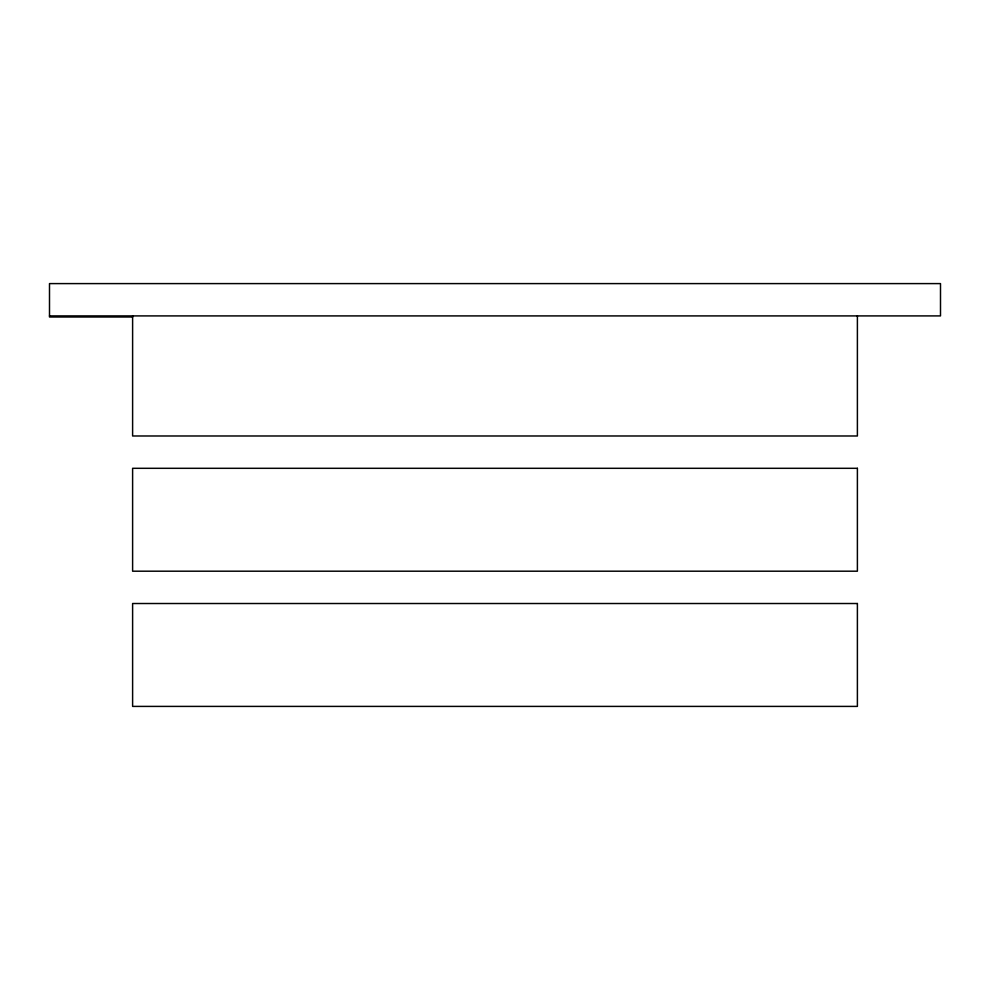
<?xml version="1.0" encoding="UTF-8"?>
<svg xmlns="http://www.w3.org/2000/svg" width="990" height="990" viewBox="0 0 990 990"><rect width="100%" height="100%" fill="white"/><g stroke="black" fill="none" stroke-linecap="round" stroke-linejoin="round"><path stroke-width="1.49" d="M49.5 315.909L940.5 315.909L940.5 283.598L49.5 283.598L49.5 316.998L132.611 316.998M857.39 315.909L857.39 435.984L132.611 435.984L132.611 315.909M857.39 468.307L132.611 468.307L132.611 571.193L857.39 571.193L857.39 468.307M857.39 603.516L132.611 603.516L132.611 706.402L857.39 706.402L857.39 603.516"/></g></svg>
